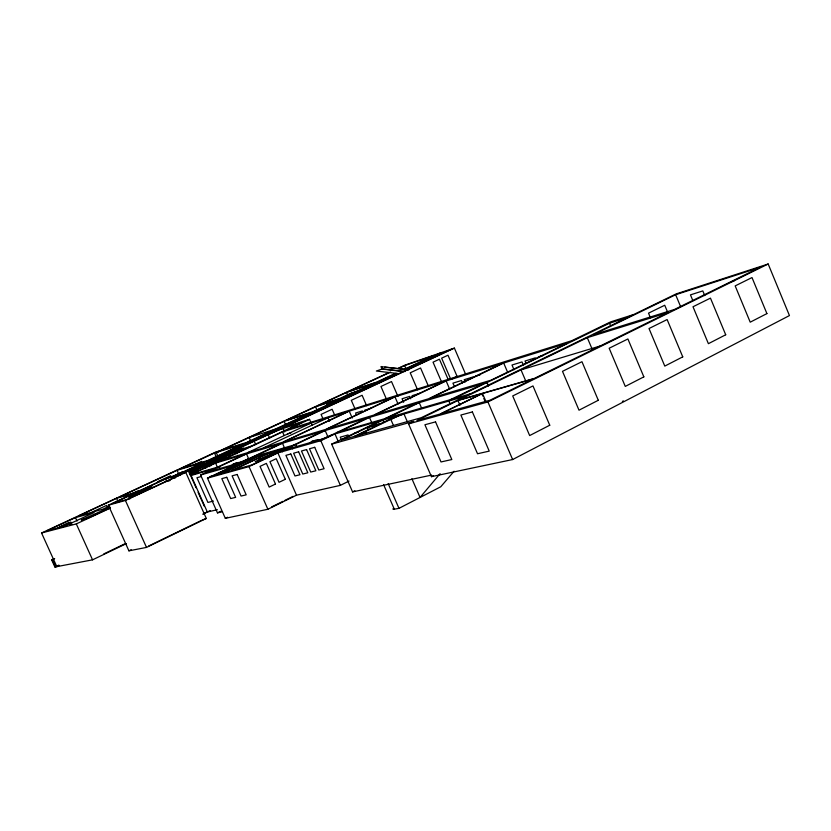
<?xml version="1.0" encoding="UTF-8"?>
<svg xmlns="http://www.w3.org/2000/svg" width="831" height="831" viewBox="0 0 831 831"><rect width="100%" height="100%" fill="white"/><g stroke="black" fill="none" stroke-linecap="round" stroke-linejoin="round"><path stroke-width="1.25" d="M440.108 473.649L420.05 497.457L411.906 478.729M454.09 471.239L440.762 486.769L398.973 508.343L394.31 509.195A10.678 1.298 -23.6 0 1 393.281 508.551M431.559 475.103L352.573 491.9L331.662 444.128L413.745 421.359L408.551 423.883L431.434 476.662L512.634 459.543L789.45 315.562L768.176 263.998L676.205 293.883L421.182 417.744L341.229 440.066L367.406 427.508L380.66 423.727M622.377 401.435L623.406 400.906M431.434 476.662L433.491 475.612M352.573 491.9L354.858 490.757M222.511 511.74L217.462 512.872L200.614 475L235.111 465.152L207.459 478.147L225.336 518.347L267.883 509.258L296.511 495.183L340.367 485.366L349.01 481.076M271.623 506.92L282.987 501.332M284.96 500.355L293.063 496.377M408.551 423.883L487.922 401.955L768.176 263.998M225.336 518.347L227.621 517.235M481.783 393.697L440.046 414.056L416.892 420.486L457.943 400.532L481.783 393.697L482.801 396.075M482.489 393.499L440.742 413.869L490.03 400.199L533.149 378.978L482.489 393.499L486.062 401.82M175.019 478.22L173.991 475.903L167.415 477.846L108.383 505.217L128.909 550.828L146.505 547.411L206.306 518.451L185.791 472.413L178.987 474.428M627.758 317.411L609.507 323.207L448.854 401.03L450.35 404.489M587.299 337.677L458.992 400.023L534.25 378.437L668.28 312.498L587.299 337.677L592.295 349.487M675.645 294.735L593.241 334.779L674.46 309.454L759.939 267.395L675.645 294.735L680.651 306.712M128.909 550.828L131.205 549.717M450.495 399.618L483.746 383.527M148.51 546.081L200.77 520.777M201.871 520.248L206.306 518.451M217.462 512.872L220.869 511.221M354.193 436.441L396.262 416.227M356.894 435.683L399.057 415.417M203.47 513.745L206.909 512.093L217.379 509.694M202.743 514.202L210.17 510.618M331.662 444.128L380.151 420.881L334.966 433.938L320.787 440.69L277.897 452.937L249.009 466.596L207.459 478.147M384.732 418.689L416.435 403.492M103.761 553.945L124.692 543.91M465.453 396.242L382.842 420.102L368.091 427.176L381.356 423.395M387.464 417.889L419.24 402.661L421.764 408.499M53.953 558.816L51.657 559.897L54.888 567.002L92.553 559.834L126.333 543.63M503.679 363.033L430.209 398.288L490.965 380.193L567.386 343.182L503.679 363.033L507.668 372.35M59.063 565.579L56.83 566.638L41.55 532.983L215.478 452.189L219.613 450.901M366.959 418.17L323.882 438.664L283.631 450.215L325.181 430.562L328.152 437.345M54.888 567.002L58.409 565.329M59.053 565.236L55.625 566.867L52.384 559.751L51.657 559.897M338.903 431.975L369.463 417.422L371.862 422.937M446.143 380.951L375.321 414.638L428.453 398.807L501.831 363.604L446.143 380.951L449.716 389.261M280.327 449.716L255.2 461.589L264.31 459.013M394.974 396.896L327.061 429.014L373.67 415.126L444.398 381.502L394.974 396.896L398.059 404.011M293.572 445.115L322.927 431.227M52.384 559.751L54.68 558.661M215.302 468.507L210.523 471.146L211.043 471.042M349.238 411.148L283.87 441.874L325.679 429.419L393.51 397.353L349.238 411.148L352.261 418.086M280.442 443.827L240.606 462.566L207.999 471.925L246.495 453.903L248.947 459.45M254.182 456.531L282.457 443.235L284.514 447.899M221.129 473.514L257.922 456.188M221.981 473.275L258.815 455.928L259.864 458.297M231.631 470.585L268.829 453.04M232.514 470.336L269.753 452.77L270.781 455.108M217.452 467.178L244.667 454.443M263.853 447.836L282.633 442.248L347.929 411.553L327.996 417.764L263.157 448.044L248.054 452.542M189.842 474.781L302.141 422.428L278.354 429.949L188.595 471.665M190.33 474.844L215.561 463.075L217.629 467.749M310.638 423.166L282.54 431.923L221.088 460.582L247.503 452.708L311.22 422.989L327.258 417.993M311.085 422.875L309.537 419.333L287.744 429.502L571.738 340.72L610.702 321.857L633.658 314.544M200.614 475L213.193 469.11L190.663 475.623L196.074 487.755M248.157 459.013L237.292 463.511M109.599 506.037L102.649 509.268L78.509 515.895L116.558 498.299L138.372 492.045M171.653 477.243L204.54 461.984L177.086 470.304L119.113 497.115L142.215 490.477M395.463 373.389L376.723 382.083L348.511 391.557L390.601 372.08M403.658 369.587L434.114 355.46L404.624 365.588L398.776 368.299M171.716 477.617L175.112 476.049M182.945 472.413L396.366 373.348M404.437 369.598L440.191 353.009M207.324 512L188.627 470.014L175.86 475.872L181.355 474.252L127.486 499.275L112.725 503.409L165.566 478.916L170.885 477.347L183.173 471.644L173.596 476.018M108.383 505.217L125.419 500.459L185.791 472.413M109.921 507.938L87.66 518.284L81.22 519.988L110.097 507.222M187.972 471.665L252.333 441.749M452.168 348.885L256.374 439.869L246.215 443.037M41.55 532.983L76.307 523.914L110.336 508.094M465.453 373.846L454.401 348.116L283.278 427.653L309.537 419.333M189.167 473.057L238.341 450.173M189.811 473.068L240.232 449.592M217.857 451.451L180.358 468.798L207.906 460.426L243.119 444.086L214.491 453.009L216.579 457.725M75.476 517.599L46.889 530.822L64.714 526.148L94.09 512.519L75.476 517.599L77.034 521.058M388.825 372.631L216.237 452.469L218.324 457.195M398.226 368.278L405.268 365.017L454.401 348.116M218.169 451.856L284.088 421.359L310.742 412.706L246.589 442.466L221.555 450.298M337.074 399.69L315.562 406.795L286.103 420.424L312.809 411.74L374.75 382.998L346.579 392.45L317.795 405.767L339.36 398.641M59.198 527.103L69.202 522.47L70.251 524.808M57.432 528.236L70.801 522.045L71.861 524.382M93.114 511.636L106.576 505.404L107.604 507.679M129.117 494.964L138.985 490.383M157.807 481.668L170.677 475.706M192.522 465.578L201.684 461.34M128.774 496.751L145.809 488.846L152.177 487.008L135.006 494.985L128.774 496.751L129.802 499.026M407.948 369.629L380.993 366.668L382.021 369.037L403.461 371.55M405.185 371.54L382.478 368.881L376.36 371.021L398.89 373.638M356.935 391.266L350.952 393.26L326.635 404.531L332.493 402.609M349.758 393.904L355.066 392.139M329.19 403.44L334.405 401.726M731.654 281.678L734.064 280.909M274.936 429.315L249.175 437.511L250.733 441.032M254.193 439.339L264.435 436.13M250.214 441.188L260.415 437.999M287.433 433.938L291.11 432.806M362.461 410.909L355.606 413.007L356.624 415.334M364.612 410.244L371.613 408.094M412.103 395.67L419.925 393.271M472.953 376.994L464.186 379.684L465.183 382.021M475.716 376.152L480.204 374.771M535.32 357.86L525.026 361.018L526.013 363.324M538.415 356.904L543.121 355.46M216.476 456.842L250.775 446.372M246.537 448.356L212.383 458.743L213.401 461.028M211.23 462.441L209.433 462.981A15.664 14.626 74.9 0 1 211.219 462.296M226.728 457.788A16.038 14.896 74.9 0 0 223.051 458.909L221.181 459.47A15.986 14.865 74.9 0 1 224.858 458.348M600.211 345.987L521.006 369.888L525.556 380.536M188.627 470.014L190.174 474.522M186.082 470.959L219.249 461.07M183.08 472.548L214.907 463.096M213.879 463.573L486.987 382.561L488.493 386.062M191.525 473.608L189.717 474.127A16.111 15.145 75.8 0 1 191.556 473.421M170.126 480.505L166.719 481.492L165.566 478.916M190.413 475.02L219.228 466.669L220.215 468.902M252.229 457.102L295.763 444.481L296.76 446.766M336.462 432.681L470.325 393.873M145.196 489.199L150.785 487.579M232.68 464.3L234.487 463.781M130.155 496.169L135.64 494.622M201.279 476.506L196.926 477.732L207.916 502.433L213.442 501.093M266.294 458.078L258.098 460.395L281.273 449.446L282.311 451.815M348.096 434.945L340.253 437.168L341.261 439.485M354.827 433.044L358.317 432.058M209.505 476.703L213.474 475.592M384.784 367.115L408.748 369.94M76.307 523.914L92.553 559.834M125.419 500.459L146.505 547.411M116.558 498.299L118.137 501.82M193.135 469.557L194.101 471.717M198.11 492.347L204.322 506.287M177.086 470.304L178.623 473.763M204.758 466.108L205.735 468.3M255.771 444.668L254.224 441.168L242.216 444.897L243.223 447.171M249.009 466.596L267.883 509.258M236.046 451.545L237.032 453.788M284.088 421.359L285.615 424.838M292.543 448.823L291.515 446.486A9.463 0.582 -23.7 0 0 287.391 449.135M284.69 431.954L283.142 428.432A12.226 0.602 -23.7 0 0 268.164 434.686L269.701 438.166M282.54 431.923L284.088 435.423M277.897 452.937L296.511 495.183M334.664 415.064L332.12 409.247L321.067 414.409L323.114 419.073M327.996 417.764L329.523 421.244M334.966 433.938L338.549 442.123M315.562 406.795L317.068 410.234M320.787 440.69L340.367 485.366M311.22 422.989L312.248 425.337M366.606 405.632L362.098 395.265L351.295 400.303L355.325 409.548M367.406 427.508L368.434 429.876M366.481 433.927L365.463 431.569A10.72 0.769 -23.5 0 0 361.672 434.353M388.17 483.569L398.973 508.343M346.579 392.45L347.607 394.798M383.558 484.546L394.31 509.195M410.732 398.787L409.704 396.408L402.059 398.755L403.596 402.287M397.924 396.366L391.505 381.554L380.941 386.477L386.394 399.057M407.564 422.241L403.991 413.994A10.616 0.758 -23.5 0 0 390.809 419.385L393.385 425.316M381.45 366.502L382.478 368.881M382.842 420.102L383.87 422.46M441.718 382.312L433.034 362.181L439.422 359.2L448.075 379.289M428.277 385.844L420.569 367.998L410.234 372.818L417.578 389.791M404.624 365.588L406.12 369.057M487.922 401.955L512.634 459.543M483.819 398.454L485.346 402.017M462.493 382.842L461.485 380.515L452.926 383.143L454.422 386.602M457.943 400.532L459.979 405.268M514.015 369.743L511.989 365.017L522.013 361.942L523.54 365.526M609.507 323.207L610.515 325.596M650.455 317.795L648.512 313.162L664.727 305.247L667.719 312.404M704.761 295.607L702.808 290.912L690.457 294.87L692.867 300.666M297.124 424.018A12.434 0.634 -23.6 0 1 291.723 427.29M332.068 434.769A9.858 0.634 -23.6 0 1 319.758 439.848M207.999 464.539A15.706 14.646 74.9 0 1 214.886 461.33M216.538 459.252A13.431 5.131 64.7 0 1 217.068 458.66M217.722 458.328A13.431 5.131 64.7 0 1 218.491 458.234M231.849 465.35A18.49 17.119 76 0 1 243.421 462.42M234.093 463.729A18.448 17.087 76 0 1 237.032 462.981M238.549 462.825A18.448 17.087 76 0 1 240.076 462.815M309.433 443.12A20.515 18.49 75.6 0 1 321.919 439.973M311.563 441.417A20.463 18.459 75.7 0 1 319.675 440.607M197.321 470.117A13.784 5.1 64.6 0 1 198.484 469.203M209.08 466.658A14.023 5.287 64.6 0 1 209.62 466.066M210.295 465.724A14.023 5.287 64.6 0 1 211.074 465.63M189.79 474.563A16.163 15.187 75.8 0 1 197.238 472.268M219.81 461.018A15.924 14.792 74.9 0 1 223.051 458.909M229.585 454.879A13.618 5.287 64.6 0 1 230.364 454.786M244.065 448.844A14.781 13.66 74.2 0 0 238.861 449.581A15.924 14.698 74.2 0 0 237.645 450.724M549.748 425.233L529.659 435.558L512.717 395.951L532.972 385.927L549.748 425.233M598.299 400.272L579.01 410.192L562.494 371.332L581.96 361.703L598.299 400.272M643.848 376.859L625.276 386.405L609.165 348.241L627.893 338.965L643.848 376.859M682.75 356.863L664.779 366.097L649.011 328.525L667.127 319.561L682.75 356.863M725.712 334.779L708.396 343.681L693.002 306.764L710.453 298.121L725.712 334.779M766.909 313.599L750.216 322.179L735.175 285.895L752.003 277.564L766.909 313.599M275.487 484.037L269.171 487.091L260.02 466.388L266.367 463.376L275.487 484.037M285.313 479.279L279.039 482.312L269.94 461.683L276.235 458.691L285.313 479.279M457.102 376.412L450.797 379.424L441.645 358.171L447.982 355.211L457.102 376.412M289.666 447.026L251.689 464.986L213.338 475.696L249.819 458.525L289.666 447.026M290.819 453.986L285.906 455.357L294.984 475.976L299.949 474.74L290.819 453.986M298.62 451.804L293.613 453.207L302.775 474.044L307.834 472.777L298.62 451.804M306.577 449.581L301.466 451.015L310.711 472.06L315.884 470.772L306.577 449.581M314.71 447.317L309.485 448.771L318.824 470.045L324.1 468.726L314.71 447.317M226.749 477.295L221.815 478.635L230.665 498.569L235.651 497.364L226.749 477.295M237.167 474.47L232.098 475.841L241.063 496.065L246.194 494.84L237.167 474.47M435.548 421.878L424.911 424.755L441.012 461.953L451.825 459.533L435.548 421.878M472.372 411.927L460.862 415.043L477.534 453.747L489.23 451.119L472.372 411.927M242.195 449.415A14.75 13.608 73 0 0 238.268 449.768A14.75 13.639 74.2 0 1 242.205 449.415"/></g></svg>
